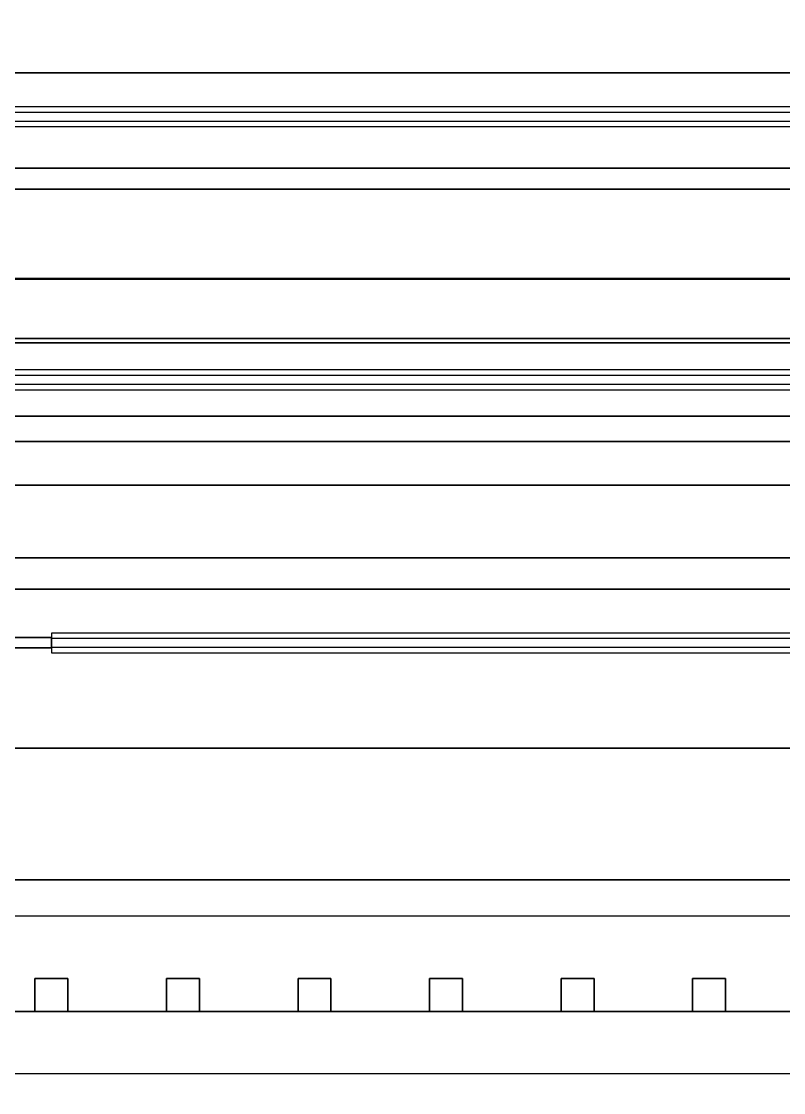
# Model space of a CAD drawing. Extents: x -3500 to 3500, y -3500 to 3500.
# Drawn here: x 727 to 1307, y -924 to -110 of the extents above; entities that cross this region are included whole.
import ezdxf

# ---------------------------------------------------------------- set-up
doc = ezdxf.new("R2010")
doc.units = 0
for name, color, linetype in [('L5D0', 3, 'CONTINUOUS'), ('L5D100', 7, 'CONTINUOUS'), ('L5D101', 6, 'CONTINUOUS'), ('L5D11', 2, 'CONTINUOUS'), ('L5D99', 4, 'CONTINUOUS')]:
    doc.layers.add(name, color=color, linetype=linetype)

# ---------------------------------------------------------------- blocks, each defined once
blk = doc.blocks.new('ground_main_5')
at = {"layer": 'L5D0'}
for points in [[(2334.91, -149.2405), (-287.9615, -149.2405)], [(-287.9615, -149.2405), (2334.91, -149.2405)], [(2334.91, -221.622), (562.905, -221.622)], [(630.2925, -190.045), (2324.91, -190.045)], [(2324.91, -174.955), (630.2925, -174.955)], [(562.905, -221.622), (2334.91, -221.622)], [(2334.91, -305.463), (544.509, -305.463)], [(544.509, -305.463), (2334.91, -305.463)], [(2334.91, -354.306), (573.767, -354.306)], [(1601.389, -374.955), (630.2925, -374.955)], [(573.767, -354.306), (2334.91, -354.306)], [(630.2925, -390.045), (1601.389, -390.045)], [(1674.451, -429.2405), (-1490.8455, -429.2405)], [(-1490.8455, -429.2405), (1674.451, -429.2405)], [(1683.647, -517.6535), (-1513.7775, -517.6535)], [(-1513.7775, -517.6535), (1683.647, -517.6535)], [(1601.389, -574.955), (750.18, -574.955), (750.18, -578.2845), (-1488.7715, -578.2845)], [(-1488.7715, -578.2845), (750.18, -578.2845), (750.18, -590.045), (1601.389, -590.045)]]:
    blk.add_lwpolyline(points, dxfattribs=at)
blk = doc.blocks.new('TOP_main_5_Cheese_diff')
at = {"layer": 'L5D101'}
for points in [[(737.5, -862.5), (737.5, -837.5), (762.5, -837.5), (762.5, -862.5)], [(837.5, -862.5), (837.5, -837.5), (862.5, -837.5), (862.5, -862.5)], [(937.5, -862.5), (937.5, -837.5), (962.5, -837.5), (962.5, -862.5)], [(1037.5, -862.5), (1037.5, -837.5), (1062.5, -837.5), (1062.5, -862.5)], [(1137.5, -862.5), (1137.5, -837.5), (1162.5, -837.5), (1162.5, -862.5)], [(1237.5, -862.5), (1237.5, -837.5), (1262.5, -837.5), (1262.5, -862.5)]]:
    blk.add_lwpolyline(points, close=True, dxfattribs=at)
blk = doc.blocks.new('TOP_main_5_Cheese_100')
at = {"layer": 'L5D100'}
for points in [[(2324.91, -174.955), (630.2925, -174.955), (629.6515, -174.957), (629.011, -174.963), (628.3705, -174.973), (627.73, -174.987), (627.0895, -175.005), (626.449, -175.027), (625.809, -175.053), (625.169, -175.083), (624.5295, -175.1165), (623.89, -175.1545), (623.2505, -175.1965), (622.6115, -175.2425), (621.9725, -175.2925), (621.3345, -175.346), (620.696, -175.404), (620.0585, -175.466), (619.421, -175.5315), (618.7845, -175.6015), (618.148, -175.675), (617.512, -175.7525), (616.8765, -175.8345), (-278.5085, -175.8345)], [(630.2925, -190.045), (2324.91, -190.045)], [(2334.91, -237.5), (552.3765, -237.5)], [(552.3765, -237.5), (2334.91, -237.5)], [(2334.91, -306.0335), (544.632, -306.0335)], [(544.632, -306.0335), (2334.91, -306.0335)], [(2334.91, -351.1225), (570.1935, -351.1225)], [(1601.389, -374.955), (630.2925, -374.955)], [(570.1935, -351.1225), (2334.91, -351.1225)], [(630.2925, -390.045), (1601.389, -390.045)], [(1657.3345, -410.2095), (-1471.2315, -410.2095)], [(-1471.2315, -410.2095), (1657.3345, -410.2095)], [(1687.748, -462.5), (262.5, -462.5)], [(-1508.786, -462.5), (1687.748, -462.5)], [(1670.265, -541.5405), (262.5, -541.5405)], [(262.5, -541.5405), (1670.265, -541.5405)], [(1601.389, -574.955), (750.18, -574.955), (750.18, -586.2035), (-1481.339, -586.2035)], [(-1481.339, -586.2035), (750.18, -586.2035), (750.18, -590.045), (1601.389, -590.045)], [(1937.5, -662.5), (550.18, -662.5), (550.18, -637.5), (537.5, -637.5), (537.5, -662.5), (462.5, -662.5), (462.5, -637.5), (437.5, -637.5), (437.5, -662.5), (362.5, -662.5), (362.5, -637.5), (337.5, -637.5), (337.5, -662.5), (262.5, -662.5)], [(262.5, -762.5), (337.5, -762.5), (362.5, -762.5), (437.5, -762.5), (462.5, -762.5), (537.5, -762.5), (550.18, -762.5), (1937.5, -762.5)], [(1937.5, -762.5), (550.18, -762.5), (550.18, -737.5), (537.5, -737.5), (537.5, -762.5), (462.5, -762.5), (462.5, -737.5), (437.5, -737.5), (437.5, -762.5), (362.5, -762.5), (362.5, -737.5), (337.5, -737.5), (337.5, -762.5), (262.5, -762.5)], [(-553.759, -662.5), (2334.91, -662.5)], [(1337.5, -862.5), (1262.5, -862.5), (1262.5, -837.5), (1237.5, -837.5), (1237.5, -862.5), (1162.5, -862.5), (1162.5, -837.5), (1137.5, -837.5), (1137.5, -862.5), (1062.5, -862.5), (1062.5, -837.5), (1037.5, -837.5), (1037.5, -862.5), (962.5, -862.5), (962.5, -837.5), (937.5, -837.5), (937.5, -862.5), (862.5, -862.5), (862.5, -837.5), (837.5, -837.5), (837.5, -862.5), (762.5, -862.5), (762.5, -837.5), (737.5, -837.5), (737.5, -862.5), (662.5, -862.5)], [(-2334.91, -862.5), (2334.91, -862.5), (2334.91, -1143.983)]]:
    blk.add_lwpolyline(points, dxfattribs=at)
blk = doc.blocks.new('TOP_main_5')
at = {"layer": 'L5D11'}
for points in [[(630.2925, -178.955), (1601.389, -178.955)], [(1601.389, -186.045), (630.2925, -186.045)], [(630.2925, -378.955), (1601.389, -378.955)], [(1601.389, -386.045), (630.2925, -386.045)]]:
    blk.add_lwpolyline(points, dxfattribs=at)
blk.add_lwpolyline([(750.18, -586.045), (750.18, -578.955), (1601.389, -578.955), (1601.389, -586.045)], close=True, dxfattribs=at)
for name in ['ground_main_5', 'TOP_main_5_Cheese_100', 'TOP_main_5_Cheese_diff']:
    blk.add_blockref(name, (0, 0))
blk = doc.blocks.new('TOP_main_5_NoCheese_99')
at = {"layer": 'L5D99'}
blk.add_lwpolyline([(24.965, -909.815), (2134.91, -909.815), (2134.91, -390.045), (1904.172, -390.045), (1904.172, -790.045), (550.18, -790.045), (550.18, -590.045), (327.5095, -590.045), (327.5095, 25.045), (2134.91, 25.045), (2134.91, 551.865), (1949.729, 551.865), (1949.729, 151.865), (279.247, 151.865), (279.247, 351.865), (141.9525, 351.865)], dxfattribs=at)
blk = doc.blocks.new('TOP_main')
for name in ['TOP_main_5', 'TOP_main_5_NoCheese_99']:
    blk.add_blockref(name, (0, 0))

msp = doc.modelspace()

# ---------------------------------------------------------------- block references
msp.add_blockref('TOP_main', (0, 0))

doc.saveas('drawing.dxf')
